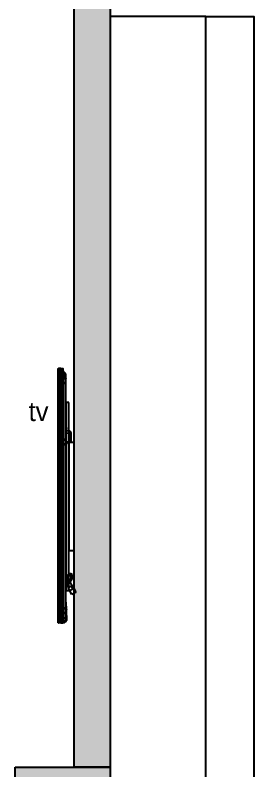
# Model space of a CAD drawing. Header units: inches. Extents: x 19839 to 37459, y -6108 to 838.
# Drawn here: x 35541.4 to 35641.1, y -3884 to -3568.3 of the extents above; entities that cross this region are included whole.
import ezdxf

# ---------------------------------------------------------------- set-up
doc = ezdxf.new("R2010")
doc.units = ezdxf.units.IN
doc.header["$MEASUREMENT"] = 0
for name, color, linetype in [('01_Existing Wall Hatch', 251, 'Continuous'), ('CONS-LINE-ATA', 167, 'Continuous'), ('ELE-7-FA-ATA', 237, 'Continuous'), ('FURNITURE-ATA', 34, 'Continuous'), ('GYPSUM-ATA', 11, 'Continuous'), ('TXT-ATA', 7, 'Continuous')]:
    doc.layers.add(name, color=color, linetype=linetype)
doc.styles.add('ATA', font='GOTHIC.TTF')

# ---------------------------------------------------------------- blocks, each defined once
blk = doc.blocks.new('47 TV')
at = {"layer": 'FURNITURE-ATA'}
for p, q in [((-0.4, 0.4), (-0.4, 1062.3)), ((-0.4, 1057.6), (18.6, 1057.6)), ((-0.3, 1062.5), (-0.2, 1062.6)), ((-0.3, 0.2), (-0.3, 1062.5)), ((-0.2, 1062.6), (-0.2, 0.1)), ((0, 1062.7), (0, 0)), ((9.6, 1062.7), (0, 1062.7)), ((0.1, 1062.8), (0.1, 1062.7)), ((10.1, 1062.8), (0.1, 1062.8)), ((0.8, 1062.8), (0.8, 1062.7)), ((9.3, 1062.8), (9.3, 1062.7)), ((9.6, 0), (9.6, 1062.7)), ((10.1, 1062.7), (9.6, 1062.7)), ((9.7, 0.1), (9.7, 1062.6)), ((9.9, 0.2), (9.9, 1062.5)), ((9.9, 1062.5), (10.3, 1062.5)), ((10.1, 1062.8), (10.1, 1062.7)), ((10.3, 1062.5), (10.3, 0.2)), ((10.5, 1062.6), (10.5, 0.1)), ((10.7, 1062.7), (10.7, 0)), ((10.7, 1062.7), (11, 1062.7)), ((11, 0), (11, 1062.7)), ((11.1, 0.1), (11.1, 1062.6)), ((11.3, 0.2), (11.3, 1062.5)), ((11.3, 1062.5), (11.7, 1062.5)), ((11.7, 1062.5), (11.7, 0.2)), ((11.9, 1062.6), (11.9, 0.1)), ((12.1, 1062.7), (12.1, 0)), ((12.1, 1062.7), (12.4, 1062.7)), ((12.4, 0), (12.4, 1062.7)), ((12.5, 0.1), (12.5, 1062.6)), ((12.7, 0.2), (12.7, 1062.5)), ((12.7, 1062.5), (13.1, 1062.5)), ((13.1, 1062.5), (13.1, 0.2)), ((13.3, 1062.6), (13.3, 0.1)), ((13.5, 1062.7), (13.5, 0)), ((13.5, 1062.7), (13.8, 1062.7)), ((13.8, 0), (13.8, 1062.7)), ((13.9, 0.1), (13.9, 1062.6)), ((14.1, 0.2), (14.1, 1062.5)), ((14.1, 1062.5), (14.5, 1062.5)), ((14.5, 1062.5), (14.5, 0.2)), ((14.7, 1062.6), (14.7, 0.1)), ((14.9, 1062.7), (14.9, 0)), ((14.9, 1062.7), (15.2, 1062.7)), ((15.2, 0), (15.2, 1062.7)), ((15.3, 0.1), (15.3, 1062.6)), ((15.5, 0.2), (15.5, 1062.5)), ((15.5, 1062.5), (15.9, 1062.5)), ((15.9, 1062.5), (15.9, 0.2)), ((16.1, 1062.6), (16.1, 0.1)), ((16.3, 1062.7), (16.3, 0)), ((16.3, 1062.7), (16.6, 1062.7)), ((16.6, 0), (16.6, 1062.7)), ((16.7, 0.1), (16.7, 1062.6)), ((16.9, 0.2), (16.9, 1062.5)), ((16.9, 1062.5), (17.3, 1062.5)), ((17.3, 1062.5), (17.3, 0.2)), ((17.5, 1062.6), (17.5, 0.1)), ((17.7, 1062.7), (17.7, 0)), ((17.7, 1062.7), (18.2, 1062.7)), ((18.2, 0), (18.2, 1062.7)), ((18.4, 0.1), (18.4, 1062.6)), ((18.5, 1062.5), (18.4, 1062.6)), ((18.5, 1062.5), (18.5, 0.2)), ((18.6, 1062.3), (18.6, 0.4)), ((18.7, 1049.2), (18.6, 1049.2)), ((19.7, 1050.9), (18.7, 1055.7)), ((18.7, 1050.7), (18.7, 1050.9)), ((18.7, 10), (18.7, 1049.2)), ((19.8, 1041.2), (18.7, 1049.2)), ((28.7, 1042.1), (22.2, 1047.6)), ((18.9, 1012.7), (19, 1013.6)), ((18.9, 1011.9), (18.9, 1012.7)), ((18.9, 1011.2), (18.9, 1011.9)), ((19, 1010.3), (18.9, 1011.2)), ((19, 1014.5), (19.1, 1015.4)), ((19, 1013.6), (19, 1014.5)), ((19, 1009.4), (19, 1010.3)), ((19.1, 1016.2), (19.2, 1016.9)), ((19.1, 1015.4), (19.1, 1016.2)), ((19.1, 1016.1), (19.1, 1007.8)), ((19.2, 1016.9), (19.3, 1017.6)), ((19.3, 1017.6), (19.4, 1018.2)), ((19.4, 1018.2), (19.5, 1018.7)), ((19.5, 1018.7), (19.6, 1019.1)), ((19.6, 1019.1), (19.7, 1019.4)), ((19.7, 1020.1), (19.7, 1038.1)), ((21, 1038.1), (19.7, 1038.1)), ((19.7, 1019.5), (19.8, 1019.6)), ((19.7, 1019.4), (19.7, 1019.5)), ((19.7, 1019.4), (19.7, 1019.4)), ((19.8, 1019.7), (19.9, 1019.8)), ((19.8, 1019.6), (19.8, 1019.7)), ((19.8, 1019.6), (19.8, 1019.6)), ((19.8, 1019.6), (19.8, 1019.6)), ((19.9, 1019.8), (20, 1019.8)), ((20, 1019.8), (20.1, 1019.9)), ((20.1, 1019.9), (20.1, 1019.9)), ((21, 1022.4), (21, 1038.1)), ((29.7, 1026.8), (21, 1038.1)), ((28.3, 1019.2), (28.3, 1004.7)), ((29.7, 1022.3), (29.7, 1026.8)), ((29.7, 1026.8), (30.8, 1026.8)), ((30.8, 11.3), (30.8, 1037.6)), ((19.1, 1008.5), (19, 1009.4)), ((19.1, 1007.7), (19.1, 1008.5)), ((19.2, 1007), (19.1, 1007.7)), ((19.3, 1006.3), (19.2, 1007)), ((19.4, 1005.7), (19.3, 1006.3)), ((19.5, 1005.2), (19.4, 1005.7)), ((19.6, 1004.8), (19.5, 1005.2)), ((19.7, 1004.5), (19.6, 1004.8)), ((19.7, 1004.4), (19.7, 1004.5)), ((19.7, 1004.5), (19.7, 1004.5)), ((19.8, 1004.3), (19.7, 1004.4)), ((19.7, 763.1), (19.7, 1003.8)), ((19.8, 1004.3), (19.8, 1004.3)), ((19.8, 1004.2), (19.8, 1004.3)), ((19.8, 1004.3), (19.8, 1004.3)), ((19.8, 1004.3), (19.8, 1004.3)), ((19.9, 1004.2), (19.8, 1004.2)), ((20, 1004.1), (19.9, 1004.2)), ((20.1, 1004), (20, 1004.1)), ((20.1, 1004), (20.1, 1004)), ((21, 765.4), (21, 1001.5)), ((29.7, 1001.6), (29.7, 765.3)), ((30.8, 891), (31.3, 891)), ((31.3, 891), (31.3, 816.6)), ((31.6, 816.6), (30.8, 816.6)), ((31.6, 808.6), (30.8, 808.6)), ((46.7, 801.2), (30.8, 802.1)), ((46.4, 791.2), (30.8, 792.1)), ((31.3, 808.6), (31.3, 802)), ((31.6, 808.6), (31.6, 816.6)), ((33, 814.4), (33, 814.4)), ((33, 812.9), (33.4, 812.9)), ((33.4, 812.2), (33, 812.2)), ((33, 810.7), (33, 810.7)), ((46.7, 801.2), (46.4, 791.2)), ((52.4, 791.2), (46.4, 791.2)), ((46.4, 753.2), (46.4, 791.2)), ((52.4, 795.2), (52.4, 754.2)), ((19, 757.5), (19.1, 758.4)), ((19.1, 759.2), (19.2, 759.9)), ((19.1, 758.4), (19.1, 759.2)), ((19.1, 759.1), (19.1, 750.8)), ((19.2, 759.9), (19.3, 760.6)), ((19.3, 760.6), (19.4, 761.2)), ((19.4, 761.2), (19.5, 761.7)), ((19.5, 761.7), (19.6, 762.1)), ((19.6, 762.1), (19.7, 762.4)), ((19.7, 762.5), (19.8, 762.6)), ((19.7, 762.4), (19.7, 762.5)), ((19.7, 762.4), (19.7, 762.4)), ((19.8, 762.6), (19.8, 762.7)), ((19.8, 762.7), (19.9, 762.7)), ((19.8, 762.6), (19.8, 762.6)), ((19.8, 762.6), (19.8, 762.6)), ((19.9, 762.7), (20, 762.8)), ((20, 762.8), (20.1, 762.9)), ((20.1, 762.9), (20.1, 762.9)), ((28.3, 762.2), (28.3, 747.7)), ((18.9, 755.7), (19, 756.6)), ((18.9, 754.9), (18.9, 755.7)), ((18.9, 754.2), (18.9, 754.9)), ((19, 753.3), (18.9, 754.2)), ((19, 756.6), (19, 757.5)), ((19, 752.4), (19, 753.3)), ((19.1, 751.5), (19, 752.4)), ((19.1, 750.7), (19.1, 751.5)), ((19.2, 750), (19.1, 750.7)), ((19.3, 749.3), (19.2, 750)), ((19.4, 748.7), (19.3, 749.3)), ((19.5, 748.2), (19.4, 748.7)), ((19.6, 747.8), (19.5, 748.2)), ((19.7, 747.5), (19.6, 747.8)), ((19.7, 747.4), (19.7, 747.5)), ((19.7, 747.5), (19.7, 747.5)), ((19.8, 747.3), (19.7, 747.4)), ((19.7, 58.9), (19.7, 746.8)), ((19.8, 747.3), (19.8, 747.3)), ((19.8, 747.2), (19.8, 747.3)), ((19.8, 747.3), (19.8, 747.3)), ((19.8, 747.3), (19.8, 747.3)), ((19.9, 747.2), (19.8, 747.2)), ((20, 747.1), (19.9, 747.2)), ((20.1, 747), (20, 747.1)), ((20.1, 747), (20.1, 747)), ((21, 61.2), (21, 744.5)), ((29.7, 744.6), (29.7, 61.1)), ((52.4, 754.2), (30.8, 754.2)), ((51.4, 753.2), (30.8, 753.2)), ((31.3, 753.2), (31.3, 238.2)), ((37.5, 753.2), (37.5, 750.5)), ((38, 751.5), (37.5, 751.5)), ((38, 750.5), (37.5, 750.5)), ((38, 753.2), (38, 750)), ((38, 751.9), (43.9, 751.9)), ((38, 750), (39.1, 748.5)), ((43.9, 749.9), (38.1, 749.9)), ((42.8, 748.5), (39.1, 748.5)), ((42.8, 748.5), (43.9, 750)), ((43.9, 750), (43.9, 753.2)), ((43.9, 751.5), (44.4, 751.5)), ((43.9, 750.5), (44.4, 750.5)), ((44.4, 750.5), (44.4, 753.2)), ((31.3, 238.2), (30.8, 238.2)), ((31, 235.8), (30.8, 235.8)), ((31, 205.8), (31, 235.8)), ((31.3, 221.7), (31.3, 218.2)), ((31, 205.8), (30.8, 205.8)), ((34.7, 192.9), (33.9, 189.3)), ((36, 196), (34.7, 192.9)), ((37.8, 198.7), (36, 196)), ((39.9, 200.9), (37.8, 198.7)), ((42.2, 202.5), (39.9, 200.9)), ((40.8, 188.2), (41.4, 191)), ((41.4, 191), (42.5, 193.2)), ((42.7, 202.7), (42.2, 202.5)), ((42.5, 193.2), (43.9, 195)), ((43.3, 203), (42.7, 202.7)), ((43.8, 203.2), (43.3, 203)), ((46, 204), (43.8, 203.2)), ((43.9, 195), (45.6, 196.4)), ((45.6, 196.4), (45.9, 196.5)), ((45.9, 196.5), (46.2, 196.7)), ((48.2, 204.5), (46, 204)), ((46.2, 196.7), (46.5, 196.8)), ((46.5, 196.8), (47.7, 197.3)), ((46.5, 196.8), (46.5, 196.8)), ((47.7, 197.3), (48.9, 197.5)), ((49.6, 204.6), (48.2, 204.5)), ((48.9, 197.5), (49.6, 197.6)), ((49.6, 204.6), (49.6, 204.6)), ((51.3, 204.4), (49.6, 204.6)), ((49.6, 197.6), (49.6, 197.6)), ((49.6, 197.6), (50.3, 197.5)), ((50.3, 197.5), (51, 197.3)), ((51, 197.3), (51.6, 196.8)), ((53.4, 203.9), (51.3, 204.4)), ((52.4, 189.5), (51.5, 187.3)), ((51.6, 196.8), (52.2, 196.2)), ((52.2, 196.2), (52.6, 195.4)), ((53.1, 191.7), (52.4, 189.5)), ((52.6, 195.4), (53, 194.3)), ((53, 194.3), (53.2, 193.2)), ((53.2, 192.1), (53.1, 191.7)), ((53.1, 191.7), (53.1, 191.7)), ((53.2, 193.2), (53.2, 193.2)), ((53.2, 193.2), (53.2, 192.6)), ((53.2, 192.6), (53.2, 192.1)), ((55.2, 202.9), (53.4, 203.9)), ((56.8, 201.6), (55.2, 202.9)), ((58.1, 199.9), (56.8, 201.6)), ((59.1, 198), (58.1, 199.9)), ((58.9, 186.8), (59.9, 189.9)), ((59.8, 195.9), (59.1, 198)), ((60.2, 193.8), (59.8, 195.9)), ((59.9, 189.9), (60.1, 191)), ((59.9, 189.9), (59.9, 189.9)), ((60.1, 191), (60.2, 192.3)), ((60.2, 193.8), (60.2, 193.8)), ((60.2, 192.3), (60.2, 193.8)), ((31, 180.8), (30.8, 180.8)), ((31, 159.2), (30.8, 159.2)), ((31, 159.2), (31, 180.8)), ((31.7, 167.8), (31, 167.5)), ((31, 160.2), (31.1, 160.3)), ((31.1, 160.3), (32.7, 160.7)), ((33.6, 168.6), (31.7, 167.8)), ((32.7, 160.7), (34.5, 161.4)), ((33.9, 189.3), (33.6, 185.2)), ((33.6, 185.2), (33.9, 180.7)), ((35.5, 169.5), (33.6, 168.6)), ((33.9, 180.7), (34.8, 175.8)), ((34.5, 161.4), (36.5, 162.2)), ((34.8, 175.8), (36.5, 170.8)), ((36.7, 170.2), (35.5, 169.5)), ((36, 161.2), (50.3, 168.5)), ((42.5, 148.7), (36, 161.2)), ((36.5, 170.8), (37.7, 168)), ((36.5, 162.2), (38.1, 163)), ((37.3, 165.4), (38.3, 162.3)), ((40.6, 185), (40.8, 188.2)), ((40.8, 181.5), (40.6, 185)), ((41.6, 177.7), (40.8, 181.5)), ((42.9, 173.4), (41.6, 177.7)), ((42.7, 175.1), (42.5, 174.9)), ((44.6, 177), (42.7, 175.1)), ((44, 171), (42.9, 173.4)), ((46.3, 179), (44.6, 177)), ((46.1, 170), (48, 167.4)), ((47.9, 181), (46.3, 179)), ((46.6, 169.2), (48, 170.5)), ((49.3, 183.1), (47.9, 181)), ((48, 170.5), (50.3, 173)), ((50.5, 185.2), (49.3, 183.1)), ((50.3, 173), (52.4, 175.4)), ((57.5, 154.5), (50.3, 168.5)), ((51.5, 187.3), (50.5, 185.2)), ((52.4, 175.4), (54.3, 178)), ((54.3, 178), (56, 180.7)), ((56, 180.7), (57.6, 183.6)), ((57.6, 183.6), (58.9, 186.8)), ((31, 145.8), (30.8, 145.8)), ((31, 108.1), (31, 145.8)), ((40.4, 147.6), (54.3, 154.8)), ((55.4, 118.3), (40.4, 147.6)), ((46.9, 134.9), (60.9, 142.1)), ((60.3, 154.2), (54.3, 154.8)), ((60.9, 142.1), (54.3, 154.8)), ((57.1, 154.5), (57.4, 154.6)), ((72.3, 130.7), (60.3, 154.2)), ((60.9, 142.1), (66.8, 141.5)), ((72.3, 130.7), (69.4, 125.5)), ((31, 108.1), (30.8, 108.1)), ((69.4, 125.5), (55.4, 118.3)), ((30.9, 86.8), (30.8, 86.8)), ((30.9, 86.8), (30.9, 84.6)), ((31, 84.3), (31, 82.4)), ((31, 82.4), (31.5, 57.1)), ((31.2, 86.5), (31.2, 83.9)), ((31.3, 83.4), (32.2, 56.8)), ((18.9, 51.5), (19, 52.4)), ((18.9, 50.7), (18.9, 51.5)), ((18.9, 50), (18.9, 50.7)), ((19, 49.1), (18.9, 50)), ((19, 53.3), (19.1, 54.2)), ((19, 52.4), (19, 53.3)), ((19, 48.2), (19, 49.1)), ((19.1, 47.3), (19, 48.2)), ((19.1, 55), (19.2, 55.7)), ((19.1, 54.2), (19.1, 55)), ((19.1, 54.9), (19.1, 46.6)), ((19.1, 46.5), (19.1, 47.3)), ((19.2, 45.8), (19.1, 46.5)), ((19.2, 55.7), (19.3, 56.4)), ((19.3, 45.1), (19.2, 45.8)), ((19.3, 56.4), (19.4, 57)), ((19.4, 44.5), (19.3, 45.1)), ((19.4, 57), (19.5, 57.5)), ((19.5, 44), (19.4, 44.5)), ((19.5, 57.5), (19.6, 57.9)), ((19.6, 43.6), (19.5, 44)), ((19.6, 57.9), (19.7, 58.2)), ((19.7, 43.3), (19.6, 43.6)), ((19.7, 58.3), (19.8, 58.4)), ((19.7, 58.2), (19.7, 58.3)), ((19.7, 58.2), (19.7, 58.2)), ((19.7, 43.2), (19.7, 43.3)), ((19.7, 43.3), (19.7, 43.3)), ((19.8, 43.1), (19.7, 43.2)), ((19.7, 16.6), (19.7, 42.6)), ((19.8, 58.4), (19.8, 58.5)), ((19.8, 58.5), (19.9, 58.5)), ((19.8, 58.4), (19.8, 58.4)), ((19.8, 58.4), (19.8, 58.4)), ((19.8, 43.1), (19.8, 43.1)), ((19.8, 43), (19.8, 43.1)), ((19.8, 43.1), (19.8, 43.1)), ((19.8, 43.1), (19.8, 43.1)), ((19.9, 43), (19.8, 43)), ((19.9, 58.5), (20, 58.6)), ((20, 42.9), (19.9, 43)), ((20, 58.6), (20.1, 58.7)), ((20.1, 42.8), (20, 42.9)), ((20.1, 58.7), (20.1, 58.7)), ((20.1, 42.8), (20.1, 42.8)), ((21, 16.6), (21, 40.3)), ((28.3, 58), (28.3, 43.5)), ((32.6, 56.6), (31.4, 57.1)), ((31.4, 57.1), (31.4, 53)), ((32.6, 53.5), (31.4, 53)), ((31.5, 57.1), (31.5, 57)), ((31.6, 53), (32, 26.8)), ((32.2, 59.6), (32.1, 59.6)), ((32.3, 59.5), (32.2, 59.6)), ((32.4, 59.4), (32.3, 59.5)), ((32.3, 53.4), (33.9, 9.8)), ((32.4, 59.3), (32.4, 59.4)), ((32.5, 59.1), (32.4, 59.3)), ((32.4, 52.2), (32.5, 52.5)), ((32.4, 52.2), (32.5, 52.5)), ((32.4, 52.2), (32.5, 52.5)), ((32.4, 52.2), (32.5, 52.5)), ((32.4, 52.2), (32.4, 52.2)), ((32.4, 52.2), (32.4, 52.2)), ((32.4, 52.2), (32.4, 52.2)), ((32.4, 52.2), (32.4, 52.2)), ((32.5, 59), (32.5, 59.1)), ((32.6, 58.9), (32.5, 59)), ((32.5, 52.5), (32.6, 52.7)), ((32.5, 52.5), (32.6, 52.7)), ((32.6, 58.8), (32.6, 58.9)), ((32.6, 58.7), (32.6, 58.8)), ((32.6, 58.6), (32.6, 58.7)), ((32.6, 56.6), (32.6, 53.5)), ((32.6, 52.8), (32.6, 52.9)), ((32.6, 52.7), (32.6, 52.9)), ((32.6, 52.7), (32.6, 52.8)), ((33.1, 56.9), (33.1, 56.9)), ((33.1, 56.9), (33.1, 56.7)), ((33.1, 56.9), (33.1, 56.8)), ((33.3, 55.7), (33.3, 54.4)), ((-0.4, 5.1), (18.6, 5.1)), ((-0.3, 0.2), (-0.2, 0.1)), ((9.6, 0), (0, 0)), ((9.9, 0.2), (10.3, 0.2)), ((10.7, 0), (11, 0)), ((11.3, 0.2), (11.7, 0.2)), ((12.1, 0), (12.4, 0)), ((12.7, 0.2), (13.1, 0.2)), ((13.5, 0), (13.8, 0)), ((14.1, 0.2), (14.5, 0.2)), ((14.9, 0), (15.2, 0)), ((15.5, 0.2), (15.9, 0.2)), ((16.3, 0), (16.6, 0)), ((16.9, 0.2), (17.3, 0.2)), ((17.7, 0), (18.2, 0)), ((18.5, 0.2), (18.4, 0.1)), ((18.7, 10), (18.6, 10)), ((18.6, 5.1), (18.6, 5)), ((18.6, 1.2), (24.3, 1.3)), ((18.6, 0.4), (18.6, 0.2)), ((24.3, 0.3), (18.6, 0.2)), ((19.8, 14.6), (18.7, 10)), ((18.7, 1.7), (19.8, 5.1)), ((19, 4.1), (19.1, 4.2)), ((21, 16.6), (19.7, 16.6)), ((29.7, 23.2), (21, 16.6)), ((28.6, 8.4), (22.1, 6.4)), ((24.3, 7.1), (24.3, 1.3)), ((25.3, 1.3), (24.3, 1.3)), ((25.3, 7.4), (25.3, 1.3)), ((28.7, 7), (25.4, 6.4)), ((25.8, 5.3), (30.2, 5.7)), ((28.9, 8.5), (28.9, 8.5)), ((28.9, 8.5), (28.9, 8.5)), ((30.8, 12.9), (32.3, 12.9)), ((30.8, 11.3), (32.3, 11.3)), ((32.6, 26.6), (31.4, 27.1)), ((31.4, 27.1), (31.4, 23)), ((32.6, 23.5), (31.4, 23)), ((32.1, 23.3), (32.3, 12.9)), ((32.3, 12.9), (32.4, 9.7)), ((32.3, 12.9), (32.3, 11.3)), ((32.6, 26.6), (32.6, 23.5)), ((33.3, 25.7), (33.3, 24.4))]:
    blk.add_line(p, q, dxfattribs=at)
for centre, radius, start, end in [((-0.1, 1062.3), 0.3, 135, 180), ((0, 1062.4), 0.3, 90, 135), ((9.6, 1062.5), 0.2, 30, 90), ((9.9, 1062.7), 0.2, 210, 270), ((10.3, 1062.7), 0.2, 270, 330), ((10.7, 1062.5), 0.2, 90, 150), ((11, 1062.5), 0.2, 30, 90), ((11.3, 1062.7), 0.2, 210, 270), ((11.7, 1062.7), 0.2, 270, 330), ((12.1, 1062.5), 0.2, 90, 150), ((12.4, 1062.5), 0.2, 30, 90), ((12.7, 1062.7), 0.2, 210, 270), ((13.1, 1062.7), 0.2, 270, 330), ((13.5, 1062.5), 0.2, 90, 150), ((13.8, 1062.5), 0.2, 30, 90), ((14.1, 1062.7), 0.2, 210, 270), ((14.5, 1062.7), 0.2, 270, 330), ((14.9, 1062.5), 0.2, 90, 150), ((15.2, 1062.5), 0.2, 30, 90), ((15.5, 1062.7), 0.2, 210, 270), ((15.9, 1062.7), 0.2, 270, 330), ((16.3, 1062.5), 0.2, 90, 150), ((16.6, 1062.5), 0.2, 30, 90), ((16.9, 1062.7), 0.2, 210, 270), ((17.3, 1062.7), 0.2, 270, 330), ((17.7, 1062.5), 0.2, 90, 150), ((18.2, 1062.4), 0.3, 45.0007, 90), ((18.3, 1062.3), 0.3, 0.001, 45.0008), ((24.6, 1057), 6, 181.4477, 192.0948), ((24.4, 1056.8), 5.81, 180.0103, 189.833), ((89.1, 1052.2), 70.4, 181.184, 182.4206), ((27.3, 1053.7), 8, 192.0948, 229.9321), ((24.9, 1037.6), 5.9, 0, 49.9321), ((18.4, 1020.9), 1.89, 319.0407, 329.3381), ((18.4, 1020.9), 1.88, 329.3571, 330.8818), ((18.4, 1003), 1.91, 30.572, 41.3864), ((18.4, 1003), 1.9, 30.1898, 30.5511), ((30.1, 812.7), 3.38, 26.8985, 30.1602), ((29.8, 812.5), 3.2, 353.7307, 6.2693), ((30.1, 812.4), 3.38, 329.8399, 333.1014), ((30.1, 812.7), 3.44, 25.902, 26.905), ((30.1, 812.4), 3.44, 333.095, 334.0979), ((29.9, 812.6), 3.61, 19.0957, 20.4561), ((29.9, 812.6), 3.58, 20.4566, 21.4338), ((29.9, 812.6), 3.64, 18.2269, 19.0963), ((29.8, 812.6), 3.68, 16.2291, 16.9615), ((29.8, 812.6), 3.66, 16.961, 18.2264), ((29.8, 812.5), 3.68, 343.0384, 343.7709), ((29.8, 812.5), 3.66, 341.7736, 343.039), ((29.9, 812.5), 3.64, 340.9037, 341.7731), ((29.9, 812.5), 3.61, 339.5439, 340.9043), ((29.8, 812.6), 3.7, 14.9778, 16.2286), ((29.8, 812.6), 3.74, 12.8196, 14.4359), ((29.8, 812.6), 3.72, 14.4368, 14.9784), ((29.8, 812.5), 3.74, 345.5641, 347.1804), ((29.8, 812.5), 3.72, 345.0216, 345.5632), ((29.8, 812.5), 3.7, 343.7714, 345.0222), ((46.4, 795.2), 6, 0, 87), ((18.4, 763.9), 1.89, 319.0274, 329.3386), ((18.4, 763.9), 1.88, 329.3575, 330.9018), ((18.4, 746), 1.91, 30.572, 41.3864), ((18.4, 746), 1.9, 30.1898, 30.5511), ((51.4, 754.2), 1, 270, 0), ((30.8, 221.7), 0.5, 0, 66.3784), ((30.3, 218.2), 1, 314.6408, 0), ((49.9, 191.8), 12.8, 113.2681, 119.5948), ((44.9, 200.7), 2.81, 90.0052, 113.0454), ((58.1, 190.4), 1.88, 341.1055, 344.8426), ((32.8, 85.2), 2, 179.9999, 209.1648), ((30.9, 86.5), 0.3, 0, 90), ((29.3, 83.3), 2, 2, 29.1649), ((18.4, 59.7), 1.89, 319.0275, 329.3386), ((18.4, 41.8), 1.91, 30.5724, 41.3763), ((18.4, 59.7), 1.88, 329.3575, 330.902), ((18.4, 41.8), 1.9, 30.1955, 30.5514), ((31.8, 58), 1, 180, 250), ((31.8, 52.1), 1, 110, 180), ((32.3, 55.7), 1, 0, 70), ((32.3, 54.4), 1, 290, 0), ((29, 54.8), 4.06, 334.8328, 338.9301), ((29.2, 54.6), 3.74, 333.3409, 334.7999), ((29.3, 54.6), 3.63, 333.119, 333.3353), ((28.7, 54.9), 4.37, 338.8998, 340.5654), ((28.7, 54.9), 4.36, 338.8989, 340.4632), ((28.7, 54.9), 4.36, 338.8988, 340.4427), ((28.4, 55), 4.64, 340.5714, 342.8495), ((28.4, 55), 4.63, 340.4698, 342.7102), ((28.4, 55), 4.62, 340.4494, 342.6823), ((-0.1, 0.4), 0.3, 180, 225), ((0, 0.3), 0.3, 225, 270), ((9.6, 0.2), 0.2, 270, 330), ((9.9, 0), 0.2, 90, 150), ((10.3, 0), 0.2, 30, 90), ((10.7, 0.2), 0.2, 210, 270), ((11, 0.2), 0.2, 270, 330), ((11.3, 0), 0.2, 90, 150), ((11.7, 0), 0.2, 30, 90), ((12.1, 0.2), 0.2, 210, 270), ((12.4, 0.2), 0.2, 270, 330), ((12.7, 0), 0.2, 90, 150), ((13.1, 0), 0.2, 30, 90), ((13.5, 0.2), 0.2, 210, 270), ((13.8, 0.2), 0.2, 270, 330), ((14.1, 0), 0.2, 90, 150), ((14.5, 0), 0.2, 30, 90), ((14.9, 0.2), 0.2, 210, 270), ((15.2, 0.2), 0.2, 270, 330), ((15.5, 0), 0.2, 90, 150), ((15.9, 0), 0.2, 30, 90), ((16.3, 0.2), 0.2, 210, 270), ((16.6, 0.2), 0.2, 270, 330), ((16.9, 0), 0.2, 90, 150), ((17.3, 0), 0.2, 30, 90), ((17.7, 0.2), 0.2, 210, 270), ((18.2, 0.3), 0.3, 270, 315.0007), ((18.3, 0.4), 0.3, 314.9993, 359.999), ((18.1, 1.8), 0.498, 349.2018, 350.6696), ((18.2, 1.8), 0.5, 316.2491, 341.5651), ((-264.4, 12), 283.1, 359.3833, 359.6057), ((9.3, 3.9), 9.61, 346.9447, 3.0186), ((10.4, 4.1), 8.65, 343.9792, 0.1736), ((23.2, 2.6), 4, 106.7651, 161.5651), ((10.9, 6.9), 9.05, 341.5833, 352.6903), ((24.3, 1.3), 1, 270.9999, 0), ((32, 7.7), 6.85, 189.4103, 191.171), ((26, 1.3), 5.07, 97.6492, 98.1633), ((25.9, 2.1), 4.3, 98.1687, 98.6701), ((26, 3), 2.3, 95, 107.7694), ((27.9, 10.3), 2.05, 286.7534, 288.7692), ((27.8, 11.3), 3, 286.7674, 291.3435), ((27.8, 11.3), 3.02, 292.8677, 311.1494), ((27.8, 11.3), 3, 291.3431, 292.808), ((30.8, -44.7), 67.9, 90.4799, 90.9854), ((27.8, 11.3), 3, 313.6073, 0), ((27.8, 11.3), 3, 311.209, 313.6066), ((29.9, 9.7), 4, 275, 2), ((28.9, 11.1), 3.89, 295.6743, 298.3079), ((27.3, 11.3), 5, 313.6073, 359.9999), ((30.4, 9.7), 2, 279.666, 1.9999), ((31.8, 28), 1, 180, 250), ((31.8, 22.1), 1, 110, 180), ((28.1, 125.5), 115.9, 272.0889, 272.5718), ((32.3, 25.7), 1, 0, 70), ((32.3, 24.4), 1, 290, 0)]:
    blk.add_arc(centre, radius, start, end, dxfattribs=at)
for major_axis, start_param, end_param in [((0, 3.27), -0.969763, -0.295177), ((0, -3.27), 6.578362, 7.252949)]:
    blk.add_ellipse((30.8, 812.5), major_axis=major_axis, ratio=0.840596, start_param=start_param, end_param=end_param, dxfattribs=at)
for points, knots in [([(18.7, 1050.9), (18.6, 1051.5), (18.6, 1052.4), (18.6, 1053.6), (18.6, 1054.3), (18.6, 1054.9), (18.6, 1055.3), (18.6, 1055.6), (18.6, 1055.8), (18.7, 1055.8), (18.7, 1055.8)], [0, 0, 0, 0, 0.376391, 0.544811, 0.692925, 0.815913, 0.910057, 0.971897, 0.990151, 1, 1, 1, 1]), ([(18.7, 1050.7), (18.6, 1050.7), (18.6, 1050.8), (18.6, 1050.8), (18.6, 1050.9)], [0, 0, 0, 0, 0.286925, 1, 1, 1, 1]), ([(18.7, 1055.8), (18.7, 1055.8), (18.7, 1055.9), (18.7, 1055.8), (18.7, 1055.8), (18.7, 1055.8), (18.7, 1055.7)], [0, 0, 0, 0, 0.087016, 0.180221, 0.363357, 1, 1, 1, 1]), ([(19.8, 1041.2), (19.8, 1042.3), (19.9, 1043.9), (19.9, 1046), (19.9, 1047.3), (19.9, 1048.5), (19.8, 1049.5), (19.8, 1050.3), (19.8, 1050.7), (19.7, 1050.9)], [0, 0, 0, 0, 0.342152, 0.49675, 0.636888, 0.760135, 0.864303, 0.946637, 1, 1, 1, 1]), ([(21.2, 1048), (20.8, 1048.4), (20.2, 1049.3), (19.9, 1050.4), (19.7, 1050.9)], [0, 0, 0, 0, 0.502305, 1, 1, 1, 1]), ([(20.8, 1040.4), (20.8, 1041.3), (20.8, 1043), (20.8, 1045.2), (20.9, 1046.9), (21, 1047.7), (21.2, 1048)], [0, 0, 0, 0, 0.361269, 0.667421, 0.883358, 1, 1, 1, 1]), ([(21.2, 1048), (21.2, 1048), (21.2, 1048.1), (21.3, 1048.1), (21.4, 1048.1), (21.6, 1048), (21.9, 1047.8), (22.1, 1047.7), (22.2, 1047.6)], [0, 0, 0, 0, 0.08939, 0.167843, 0.258719, 0.370222, 0.653021, 1, 1, 1, 1]), ([(29.7, 1026.8), (29.8, 1027.6), (29.9, 1029.3), (30, 1031.7), (30, 1034), (30, 1036.1), (30, 1037.9), (29.9, 1039.3), (29.7, 1040.3), (29.5, 1040.9), (29.2, 1041.6), (28.9, 1041.9), (28.7, 1042.1)], [0, 0, 0, 0, 0.1628, 0.31941, 0.466217, 0.600066, 0.71821, 0.819175, 0.863663, 0.905141, 0.946752, 1, 1, 1, 1]), ([(18.9, 1011.9), (18.9, 1013.3), (19, 1015.8), (19.3, 1018.2), (19.5, 1019.3)], [0, 0, 0, 0, 0.541878, 1, 1, 1, 1]), ([(19.6, 1004.5), (19.3, 1005.6), (19, 1008.1), (18.9, 1010.6), (18.9, 1011.9)], [0, 0, 0, 0, 0.457785, 1, 1, 1, 1]), ([(19.5, 1019.3), (19.6, 1019.4), (19.6, 1019.6), (19.7, 1019.9), (19.7, 1020.1)], [0, 0, 0, 0, 0.261779, 1, 1, 1, 1]), ([(19.7, 1038.1), (19.7, 1038.4), (19.7, 1039.4), (19.8, 1040.4), (19.8, 1041.2)], [0, 0, 0, 0, 0.25328, 1, 1, 1, 1]), ([(19.7, 1020.1), (19.8, 1020.2), (19.9, 1020.6), (20, 1021.1), (20.2, 1021.4)], [0, 0, 0, 0, 0.259863, 1, 1, 1, 1]), ([(20.8, 1040.4), (20.6, 1040.5), (20.2, 1040.7), (19.9, 1041), (19.8, 1041.2)], [0, 0, 0, 0, 0.563445, 1, 1, 1, 1]), ([(20.2, 1021.4), (20.3, 1021.1), (20.3, 1020.6), (20.1, 1020.2), (20, 1020)], [0, 0, 0, 0, 0.509379, 1, 1, 1, 1]), ([(21, 1022.4), (21.2, 1021.9), (21.1, 1021.1), (20.7, 1020.3), (20.3, 1020), (20.1, 1019.9)], [0, 0, 0, 0, 0.520809, 0.762947, 1, 1, 1, 1]), ([(20.1, 1019.9), (20.8, 1020.3), (22, 1020.8), (24.1, 1021), (26.2, 1020.6), (27.5, 1020), (28.1, 1019.6)], [0, 0, 0, 0, 0.251446, 0.493003, 0.740356, 1, 1, 1, 1]), ([(20.2, 1021.4), (20.3, 1021.5), (20.5, 1021.8), (20.8, 1022.1), (21, 1022.4)], [0, 0, 0, 0, 0.243338, 1, 1, 1, 1]), ([(21, 1038.1), (21, 1038.3), (20.9, 1039), (20.8, 1039.8), (20.8, 1040.4)], [0, 0, 0, 0, 0.247863, 1, 1, 1, 1]), ([(21, 1022.4), (21.7, 1022.8), (23.1, 1023.6), (25.4, 1024), (27.7, 1023.5), (29, 1022.7), (29.7, 1022.3)], [0, 0, 0, 0, 0.257974, 0.498618, 0.739906, 1, 1, 1, 1]), ([(29.7, 1022.3), (29.6, 1022), (29.3, 1021), (28.7, 1020.2), (28.1, 1019.6)], [0, 0, 0, 0, 0.244658, 1, 1, 1, 1]), ([(28.1, 1019.6), (28.2, 1019.6), (28.3, 1019.5), (28.3, 1019.3), (28.3, 1019.2)], [0, 0, 0, 0, 0.471847, 1, 1, 1, 1]), ([(30.8, 1021.7), (30.8, 1021.5), (30.6, 1020.9), (30.1, 1020.2), (29.3, 1019.6), (28.6, 1019.3), (28.3, 1019.2)], [0, 0, 0, 0, 0.203995, 0.432341, 0.697626, 1, 1, 1, 1]), ([(29.7, 1022.3), (29.8, 1022.2), (30.1, 1022.2), (30.5, 1022.1), (30.7, 1021.9), (30.8, 1021.8), (30.8, 1021.7)], [0, 0, 0, 0, 0.37027, 0.650846, 0.849785, 1, 1, 1, 1]), ([(19.7, 1003.8), (19.7, 1003.9), (19.6, 1004.1), (19.6, 1004.3), (19.6, 1004.5)], [0, 0, 0, 0, 0.23838, 1, 1, 1, 1]), ([(20.2, 1002.5), (20.2, 1002.6), (19.9, 1003), (19.8, 1003.5), (19.7, 1003.8)], [0, 0, 0, 0, 0.242056, 1, 1, 1, 1]), ([(20.2, 1002.5), (20.3, 1002.8), (20.3, 1003.3), (20.1, 1003.7), (20, 1004)], [0, 0, 0, 0, 0.509539, 1, 1, 1, 1]), ([(28.1, 1004.3), (27.5, 1003.9), (26.2, 1003.3), (24.1, 1002.9), (22, 1003.1), (20.7, 1003.7), (20.1, 1004)], [0, 0, 0, 0, 0.259996, 0.507032, 0.748632, 1, 1, 1, 1]), ([(21, 1001.5), (21.2, 1002), (21.1, 1002.8), (20.7, 1003.6), (20.3, 1003.9), (20.1, 1004)], [0, 0, 0, 0, 0.520434, 0.762669, 1, 1, 1, 1]), ([(21, 1001.5), (21, 1001.6), (20.7, 1001.9), (20.4, 1002.2), (20.2, 1002.5)], [0, 0, 0, 0, 0.259535, 1, 1, 1, 1]), ([(29.7, 1001.6), (29, 1001.1), (27.7, 1000.3), (25.4, 999.9), (23.1, 1000.3), (21.7, 1001), (21, 1001.5)], [0, 0, 0, 0, 0.26054, 0.501677, 0.742208, 1, 1, 1, 1]), ([(28.3, 1004.7), (28.3, 1004.6), (28.3, 1004.4), (28.2, 1004.3), (28.1, 1004.3)], [0, 0, 0, 0, 0.528317, 1, 1, 1, 1]), ([(29.7, 1001.6), (29.6, 1001.9), (29.3, 1002.9), (28.7, 1003.7), (28.1, 1004.3)], [0, 0, 0, 0, 0.244273, 1, 1, 1, 1]), ([(30.8, 1002.2), (30.8, 1002.4), (30.6, 1003), (30.1, 1003.7), (29.3, 1004.3), (28.6, 1004.6), (28.3, 1004.7)], [0, 0, 0, 0, 0.203995, 0.432341, 0.697626, 1, 1, 1, 1]), ([(30.8, 1002.2), (30.8, 1002.1), (30.7, 1002), (30.5, 1001.8), (30.1, 1001.7), (29.8, 1001.7), (29.7, 1001.6)], [0, 0, 0, 0, 0.150119, 0.349107, 0.629835, 1, 1, 1, 1]), ([(33.4, 812.9), (33.4, 812.9), (33.5, 813), (33.5, 813.1), (33.4, 813.3), (33.4, 813.4)], [0, 0, 0, 0, 0.098643, 0.310622, 1, 1, 1, 1]), ([(33.4, 811.7), (33.4, 811.8), (33.5, 812), (33.5, 812.1), (33.4, 812.2), (33.4, 812.2)], [0, 0, 0, 0, 0.689702, 0.901454, 1, 1, 1, 1]), ([(18.9, 754.9), (18.9, 756.3), (19, 758.8), (19.3, 761.2), (19.5, 762.3)], [0, 0, 0, 0, 0.541878, 1, 1, 1, 1]), ([(19.5, 762.3), (19.6, 762.4), (19.6, 762.6), (19.7, 762.9), (19.7, 763.1)], [0, 0, 0, 0, 0.261779, 1, 1, 1, 1]), ([(19.7, 763.1), (19.8, 763.2), (19.9, 763.6), (20, 764.1), (20.2, 764.4)], [0, 0, 0, 0, 0.259887, 1, 1, 1, 1]), ([(20.2, 764.4), (20.3, 764.1), (20.3, 763.6), (20.1, 763.2), (20, 763)], [0, 0, 0, 0, 0.509407, 1, 1, 1, 1]), ([(21, 765.4), (21.2, 764.9), (21.1, 764.1), (20.7, 763.3), (20.3, 763), (20.1, 762.9)], [0, 0, 0, 0, 0.52056, 0.762745, 1, 1, 1, 1]), ([(20.1, 762.9), (20.8, 763.3), (22, 763.8), (24.1, 764), (26.2, 763.6), (27.5, 763), (28.1, 762.6)], [0, 0, 0, 0, 0.251392, 0.493026, 0.740252, 1, 1, 1, 1]), ([(20.2, 764.4), (20.3, 764.5), (20.5, 764.8), (20.8, 765.1), (21, 765.4)], [0, 0, 0, 0, 0.243193, 1, 1, 1, 1]), ([(21, 765.4), (21.7, 765.8), (23.1, 766.6), (25.4, 767), (27.7, 766.5), (29, 765.7), (29.7, 765.3)], [0, 0, 0, 0, 0.257978, 0.498601, 0.739838, 1, 1, 1, 1]), ([(29.7, 765.3), (29.6, 765), (29.3, 764), (28.7, 763.2), (28.1, 762.6)], [0, 0, 0, 0, 0.24457, 1, 1, 1, 1]), ([(28.1, 762.6), (28.2, 762.6), (28.3, 762.5), (28.3, 762.3), (28.3, 762.2)], [0, 0, 0, 0, 0.471784, 1, 1, 1, 1]), ([(30.8, 764.7), (30.8, 764.5), (30.6, 763.9), (30.1, 763.2), (29.3, 762.6), (28.6, 762.3), (28.3, 762.2)], [0, 0, 0, 0, 0.203995, 0.432341, 0.697626, 1, 1, 1, 1]), ([(29.7, 765.3), (29.8, 765.2), (30.1, 765.2), (30.5, 765.1), (30.7, 764.9), (30.8, 764.8), (30.8, 764.7)], [0, 0, 0, 0, 0.37031, 0.650885, 0.849777, 1, 1, 1, 1]), ([(19.6, 747.5), (19.3, 748.6), (19, 751.1), (18.9, 753.6), (18.9, 754.9)], [0, 0, 0, 0, 0.457785, 1, 1, 1, 1]), ([(19.7, 746.8), (19.7, 746.9), (19.6, 747.1), (19.6, 747.3), (19.6, 747.5)], [0, 0, 0, 0, 0.23838, 1, 1, 1, 1]), ([(20.2, 745.5), (20.2, 745.6), (19.9, 746), (19.8, 746.5), (19.7, 746.8)], [0, 0, 0, 0, 0.242056, 1, 1, 1, 1]), ([(20.2, 745.5), (20.3, 745.8), (20.3, 746.3), (20.1, 746.7), (20, 747)], [0, 0, 0, 0, 0.509539, 1, 1, 1, 1]), ([(28.1, 747.3), (27.5, 746.9), (26.2, 746.3), (24.1, 745.9), (22, 746.1), (20.7, 746.7), (20.1, 747)], [0, 0, 0, 0, 0.259996, 0.507032, 0.748632, 1, 1, 1, 1]), ([(21, 744.5), (21.2, 745), (21.1, 745.8), (20.7, 746.6), (20.3, 746.9), (20.1, 747)], [0, 0, 0, 0, 0.520434, 0.762669, 1, 1, 1, 1]), ([(21, 744.5), (21, 744.6), (20.7, 744.9), (20.4, 745.2), (20.2, 745.5)], [0, 0, 0, 0, 0.259535, 1, 1, 1, 1]), ([(29.7, 744.6), (29, 744.1), (27.7, 743.3), (25.4, 742.9), (23.1, 743.3), (21.7, 744), (21, 744.5)], [0, 0, 0, 0, 0.26054, 0.501677, 0.742208, 1, 1, 1, 1]), ([(28.3, 747.7), (28.3, 747.6), (28.3, 747.4), (28.2, 747.3), (28.1, 747.3)], [0, 0, 0, 0, 0.528317, 1, 1, 1, 1]), ([(29.7, 744.6), (29.6, 744.9), (29.3, 745.9), (28.7, 746.7), (28.1, 747.3)], [0, 0, 0, 0, 0.244273, 1, 1, 1, 1]), ([(30.8, 745.2), (30.8, 745.4), (30.6, 746), (30.1, 746.7), (29.3, 747.3), (28.6, 747.6), (28.3, 747.7)], [0, 0, 0, 0, 0.203995, 0.432341, 0.697626, 1, 1, 1, 1]), ([(30.8, 745.2), (30.8, 745.1), (30.7, 745), (30.5, 744.8), (30.1, 744.7), (29.8, 744.7), (29.7, 744.6)], [0, 0, 0, 0, 0.150119, 0.349107, 0.629835, 1, 1, 1, 1]), ([(42.4, 171), (41.4, 172.7), (39.8, 176.1), (38, 181.3), (37.1, 186.2), (36.9, 190.7), (37.5, 194.7), (38.9, 198.2), (40.9, 201), (42.7, 202.3), (43.6, 202.8)], [0, 0, 0, 0, 0.168412, 0.324125, 0.465591, 0.593512, 0.708462, 0.812209, 0.908243, 1, 1, 1, 1]), ([(42.2, 202.5), (42.5, 202.7), (43, 202.8), (43.5, 202.8), (43.6, 202.8)], [0, 0, 0, 0, 0.746199, 1, 1, 1, 1]), ([(43.6, 202.8), (44.3, 202.8), (45.3, 202.5), (46.2, 201.6), (47, 200.5), (47.3, 199.1), (46.9, 197.8), (46.6, 197.2), (46.4, 197)], [0, 0, 0, 0, 0.243911, 0.372732, 0.503283, 0.75788, 0.880859, 1, 1, 1, 1]), ([(44.9, 203.5), (45.3, 203.7), (46.8, 204.2), (48.4, 204.6), (49.6, 204.6)], [0, 0, 0, 0, 0.28501, 1, 1, 1, 1]), ([(44.9, 203.5), (45.2, 203.5), (46, 203.3), (47, 202.7), (47.8, 201.8), (48.3, 200.7), (48.4, 199.5), (48.1, 198.3), (47.5, 197.4), (46.8, 197), (46.5, 196.8)], [0, 0, 0, 0, 0.1207, 0.246264, 0.376126, 0.507424, 0.63715, 0.762495, 0.882986, 1, 1, 1, 1]), ([(49.6, 197.6), (50.1, 197.6), (51, 197.5), (52.3, 197), (53.4, 196.4), (54.6, 195.2), (55.8, 193.3), (56.3, 191.6), (56.5, 190.7)], [0, 0, 0, 0, 0.136675, 0.26032, 0.378457, 0.496463, 0.742992, 1, 1, 1, 1]), ([(57, 188.2), (56.5, 188.2), (55.4, 188.4), (54, 189.2), (53.2, 190.2), (53, 191.1), (53.1, 191.5), (53.1, 191.7)], [0, 0, 0, 0, 0.27763, 0.547383, 0.787216, 0.895961, 1, 1, 1, 1]), ([(56.5, 190.7), (56.1, 190.7), (55.3, 190.8), (54.2, 191.3), (53.5, 192.1), (53.2, 192.8), (53.2, 193.2)], [0, 0, 0, 0, 0.277972, 0.538849, 0.77765, 1, 1, 1, 1]), ([(60.2, 193.8), (60.2, 193.4), (60, 192.6), (59.2, 191.5), (58, 190.9), (57, 190.7), (56.5, 190.7)], [0, 0, 0, 0, 0.219339, 0.458887, 0.722657, 1, 1, 1, 1]), ([(56.5, 190.7), (56.6, 190.5), (56.8, 189.7), (56.9, 188.8), (57, 188.2)], [0, 0, 0, 0, 0.256372, 1, 1, 1, 1]), ([(59.9, 189.8), (59.8, 189.6), (59.5, 189.1), (58.8, 188.6), (58, 188.2), (57.4, 188.2), (57, 188.2)], [0, 0, 0, 0, 0.22206, 0.459625, 0.719598, 1, 1, 1, 1]), ([(37.9, 163.4), (37.3, 163.3), (36, 163), (34.2, 162.8), (32.5, 162.7), (31.5, 162.7), (31, 162.6)], [0, 0, 0, 0, 0.285625, 0.547121, 0.786032, 1, 1, 1, 1]), ([(40.4, 170.3), (39.8, 170), (38.8, 169.4), (37.7, 168.1), (37.1, 166.8), (37.1, 165.8), (37.3, 165.4)], [0, 0, 0, 0, 0.292162, 0.562878, 0.798138, 1, 1, 1, 1]), ([(46.1, 170), (45.9, 170.3), (45.1, 170.9), (43.6, 171.2), (42, 171), (40.9, 170.6), (40.4, 170.3)], [0, 0, 0, 0, 0.20186, 0.437118, 0.707834, 1, 1, 1, 1]), ([(57, 188.2), (56.7, 186.4), (55.8, 182.9), (54.1, 178.8), (52.3, 175.8), (50.1, 172.7), (48.1, 170.6), (46.7, 169.2)], [0, 0, 0, 0, 0.250512, 0.484898, 0.603475, 0.724539, 1, 1, 1, 1]), ([(30.8, 82.4), (30.8, 82.4), (30.8, 82.4), (30.9, 82.4), (30.9, 82.4), (31, 82.4), (31, 82.4)], [0, 0, 0, 0, 0.078403, 0.269503, 0.578008, 1, 1, 1, 1]), ([(31.3, 82.4), (31.3, 82.4), (31.3, 82.4), (31.3, 82.4), (31.3, 82.4), (31.2, 82.4), (31.2, 82.4), (31.1, 82.4), (31, 82.4)], [0, 0, 0, 0, 0.0166, 0.064634, 0.144235, 0.255112, 0.568672, 1, 1, 1, 1]), ([(18.9, 50.7), (18.9, 52.1), (19, 54.6), (19.3, 57), (19.5, 58.1)], [0, 0, 0, 0, 0.541878, 1, 1, 1, 1]), ([(19.6, 43.3), (19.3, 44.4), (19, 46.9), (18.9, 49.4), (18.9, 50.7)], [0, 0, 0, 0, 0.457785, 1, 1, 1, 1]), ([(19.5, 58.1), (19.6, 58.2), (19.6, 58.4), (19.7, 58.7), (19.7, 58.9)], [0, 0, 0, 0, 0.261779, 1, 1, 1, 1]), ([(19.7, 42.6), (19.7, 42.7), (19.6, 42.9), (19.6, 43.1), (19.6, 43.3)], [0, 0, 0, 0, 0.23838, 1, 1, 1, 1]), ([(19.7, 58.9), (19.8, 59), (19.9, 59.4), (20, 59.9), (20.2, 60.2)], [0, 0, 0, 0, 0.259887, 1, 1, 1, 1]), ([(20.2, 41.3), (20.2, 41.4), (19.9, 41.8), (19.8, 42.3), (19.7, 42.6)], [0, 0, 0, 0, 0.24211, 1, 1, 1, 1]), ([(20.2, 60.2), (20.3, 59.9), (20.3, 59.4), (20.1, 59), (20, 58.8)], [0, 0, 0, 0, 0.509407, 1, 1, 1, 1]), ([(20.2, 41.3), (20.3, 41.6), (20.3, 42.1), (20.1, 42.5), (20, 42.8)], [0, 0, 0, 0, 0.509516, 1, 1, 1, 1]), ([(21, 61.2), (21.2, 60.7), (21.1, 59.9), (20.7, 59.1), (20.3, 58.8), (20.1, 58.7)], [0, 0, 0, 0, 0.52056, 0.762745, 1, 1, 1, 1]), ([(20.1, 58.7), (20.8, 59.1), (22, 59.6), (24.1, 59.8), (26.2, 59.4), (27.5, 58.8), (28.1, 58.4)], [0, 0, 0, 0, 0.251392, 0.493026, 0.740252, 1, 1, 1, 1]), ([(28.1, 43.1), (27.5, 42.7), (26.2, 42.1), (24.1, 41.7), (22, 41.9), (20.7, 42.5), (20.1, 42.8)], [0, 0, 0, 0, 0.259956, 0.507038, 0.748566, 1, 1, 1, 1]), ([(21, 40.3), (21.2, 40.8), (21.1, 41.6), (20.7, 42.4), (20.3, 42.7), (20.1, 42.8)], [0, 0, 0, 0, 0.520622, 0.762822, 1, 1, 1, 1]), ([(20.2, 60.2), (20.3, 60.3), (20.5, 60.6), (20.8, 60.9), (21, 61.2)], [0, 0, 0, 0, 0.243193, 1, 1, 1, 1]), ([(21, 40.3), (21, 40.4), (20.7, 40.7), (20.4, 41), (20.2, 41.3)], [0, 0, 0, 0, 0.259375, 1, 1, 1, 1]), ([(21, 61.2), (21.7, 61.6), (23.1, 62.4), (25.4, 62.8), (27.7, 62.3), (29, 61.5), (29.7, 61.1)], [0, 0, 0, 0, 0.257978, 0.498601, 0.739838, 1, 1, 1, 1]), ([(29.7, 40.4), (29, 39.9), (27.7, 39.1), (25.4, 38.7), (23.1, 39.1), (21.7, 39.8), (21, 40.3)], [0, 0, 0, 0, 0.260517, 0.501676, 0.742223, 1, 1, 1, 1]), ([(29.7, 61.1), (29.6, 60.8), (29.3, 59.8), (28.7, 59), (28.1, 58.4)], [0, 0, 0, 0, 0.24457, 1, 1, 1, 1]), ([(28.1, 58.4), (28.2, 58.4), (28.3, 58.3), (28.3, 58.1), (28.3, 58)], [0, 0, 0, 0, 0.471784, 1, 1, 1, 1]), ([(28.3, 43.5), (28.3, 43.4), (28.3, 43.2), (28.2, 43.1), (28.1, 43.1)], [0, 0, 0, 0, 0.528307, 1, 1, 1, 1]), ([(29.7, 40.4), (29.6, 40.7), (29.3, 41.7), (28.7, 42.5), (28.1, 43.1)], [0, 0, 0, 0, 0.244308, 1, 1, 1, 1]), ([(30.8, 60.5), (30.8, 60.3), (30.6, 59.7), (30.1, 59), (29.3, 58.4), (28.6, 58.1), (28.3, 58)], [0, 0, 0, 0, 0.203995, 0.432341, 0.697626, 1, 1, 1, 1]), ([(30.8, 41), (30.8, 41.2), (30.6, 41.8), (30.1, 42.5), (29.3, 43.1), (28.6, 43.4), (28.3, 43.5)], [0, 0, 0, 0, 0.203995, 0.432341, 0.697626, 1, 1, 1, 1]), ([(29.7, 61.1), (29.8, 61), (30.1, 61), (30.5, 60.9), (30.7, 60.7), (30.8, 60.6), (30.8, 60.5)], [0, 0, 0, 0, 0.37031, 0.650885, 0.849777, 1, 1, 1, 1]), ([(30.8, 41), (30.8, 40.9), (30.7, 40.8), (30.5, 40.6), (30.1, 40.5), (29.8, 40.5), (29.7, 40.4)], [0, 0, 0, 0, 0.150118, 0.349106, 0.629844, 1, 1, 1, 1]), ([(29.7, 40.4), (29.7, 37.6), (29.7, 33.3), (29.7, 27.5), (29.7, 24.7), (29.7, 23.2)], [0, 0, 0, 0, 0.5, 0.75, 1, 1, 1, 1]), ([(33.1, 56.3), (33.1, 56.8), (32.9, 57.9), (32.5, 58.9), (32.1, 59.3)], [0, 0, 0, 0, 0.524809, 1, 1, 1, 1]), ([(32.7, 53.3), (32.7, 53.2), (32.6, 53), (32.5, 52.7), (32.4, 52.6)], [0, 0, 0, 0, 0.261929, 1, 1, 1, 1]), ([(32.7, 53.3), (32.7, 53.2), (32.6, 53), (32.5, 52.7), (32.4, 52.6)], [0, 0, 0, 0, 0.261928, 1, 1, 1, 1]), ([(32.4, 52.3), (32.4, 52.4), (32.5, 52.6), (32.6, 52.8), (32.6, 52.9)], [0, 0, 0, 0, 0.26112, 1, 1, 1, 1]), ([(32.7, 52.5), (32.7, 52.5), (32.6, 52.2), (32.5, 52), (32.4, 51.8)], [0, 0, 0, 0, 0.262531, 1, 1, 1, 1]), ([(33, 53.7), (32.9, 53.6), (32.9, 53.2), (32.8, 52.8), (32.7, 52.5)], [0, 0, 0, 0, 0.25647, 1, 1, 1, 1]), ([(18.7, 8.9), (18.7, 8.9), (18.6, 8.9), (18.6, 8.9), (18.6, 8.9)], [0, 0, 0, 0, 0.722628, 1, 1, 1, 1]), ([(18.9, 4.4), (18.8, 5.1), (18.6, 6.5), (18.6, 8), (18.6, 8.9)], [0, 0, 0, 0, 0.440406, 1, 1, 1, 1]), ([(18.6, 5), (18.6, 4.8), (18.6, 4.1), (18.6, 3.5), (18.6, 3)], [0, 0, 0, 0, 0.27469, 1, 1, 1, 1]), ([(18.6, 3), (18.6, 3.1), (18.7, 3.6), (18.8, 4), (18.9, 4.4)], [0, 0, 0, 0, 0.205233, 1, 1, 1, 1]), ([(18.6, 3), (18.6, 2.9), (18.6, 2.5), (18.6, 2.2), (18.6, 2)], [0, 0, 0, 0, 0.321084, 1, 1, 1, 1]), ([(18.6, 1.8), (18.6, 1.8), (18.6, 1.8), (18.6, 1.8), (18.6, 1.8)], [0, 0, 0, 0, 0.622763, 1, 1, 1, 1]), ([(19, 4.1), (18.9, 4.8), (18.8, 6.4), (18.7, 8), (18.7, 8.9)], [0, 0, 0, 0, 0.423219, 1, 1, 1, 1]), ([(18.7, 1.7), (18.7, 1.7), (18.7, 1.7), (18.7, 1.7), (18.7, 1.7)], [0, 0, 0, 0, 0.515628, 1, 1, 1, 1]), ([(18.9, 4.4), (18.9, 4.4), (18.9, 4.3), (19, 4.2), (19, 4.1)], [0, 0, 0, 0, 0.278389, 1, 1, 1, 1]), ([(19.1, 4.2), (19.1, 4.3), (19.4, 4.8), (19.7, 5.3), (19.9, 5.8)], [0, 0, 0, 0, 0.256912, 1, 1, 1, 1]), ([(19.8, 14.6), (19.8, 14.7), (19.7, 15.4), (19.7, 16.1), (19.7, 16.6)], [0, 0, 0, 0, 0.247626, 1, 1, 1, 1]), ([(20.9, 15.1), (20.7, 15.1), (20.3, 14.9), (19.9, 14.7), (19.8, 14.6)], [0, 0, 0, 0, 0.584956, 1, 1, 1, 1]), ([(19.9, 5.8), (19.9, 6.3), (19.9, 7.5), (19.8, 10.4), (19.8, 12.8), (19.8, 14.6)], [0, 0, 0, 0, 0.175731, 0.411481, 1, 1, 1, 1]), ([(21, 6.8), (20.8, 6.6), (20.3, 6.1), (19.9, 5.4), (19.8, 5.1)], [0, 0, 0, 0, 0.50008, 1, 1, 1, 1]), ([(19.9, 5.8), (19.9, 5.6), (19.9, 5.5), (19.9, 5.3), (19.8, 5.2), (19.8, 5.1)], [0, 0, 0, 0, 0.4698, 0.695244, 1, 1, 1, 1]), ([(21, 7.7), (20.7, 7.5), (20.2, 6.9), (19.9, 6.1), (19.9, 5.8)], [0, 0, 0, 0, 0.499214, 1, 1, 1, 1]), ([(21, 7.7), (20.9, 8.7), (20.9, 11.2), (20.9, 13.7), (20.9, 15.1)], [0, 0, 0, 0, 0.420387, 1, 1, 1, 1]), ([(21, 6.8), (21, 6.9), (21, 7.2), (21, 7.5), (21, 7.7)], [0, 0, 0, 0, 0.447289, 1, 1, 1, 1]), ([(21.1, 6.6), (21, 6.6), (21, 6.7), (21, 6.7), (21, 6.8)], [0, 0, 0, 0, 0.227401, 1, 1, 1, 1]), ([(21.1, 6.4), (21.1, 6.4), (21.1, 6.5), (21.1, 6.6), (21.1, 6.6)], [0, 0, 0, 0, 0.222901, 1, 1, 1, 1]), ([(22.1, 6.4), (21.9, 6.4), (21.6, 6.3), (21.2, 6.3), (21.1, 6.4)], [0, 0, 0, 0, 0.572896, 1, 1, 1, 1]), ([(24.3, 1.3), (24.3, 1.2), (24.3, 1), (24.3, 0.8), (24.3, 0.6), (24.3, 0.5), (24.3, 0.4), (24.3, 0.3), (24.3, 0.3), (24.3, 0.3)], [0, 0, 0, 0, 0.381176, 0.553357, 0.704325, 0.828418, 0.920845, 0.978321, 1, 1, 1, 1]), ([(25.4, 6.4), (25.3, 6.4), (25.3, 6.6), (25.3, 6.7), (25.3, 6.8)], [0, 0, 0, 0, 0.269819, 1, 1, 1, 1]), ([(25.4, 5.9), (25.4, 5.9), (25.4, 6.1), (25.4, 6.2), (25.4, 6.4)], [0, 0, 0, 0, 0.227539, 1, 1, 1, 1]), ([(25.5, 5.5), (25.5, 5.5), (25.5, 5.7), (25.4, 5.8), (25.4, 5.9)], [0, 0, 0, 0, 0.213958, 1, 1, 1, 1]), ([(25.8, 5.3), (25.7, 5.3), (25.6, 5.3), (25.5, 5.4), (25.5, 5.5)], [0, 0, 0, 0, 0.404434, 1, 1, 1, 1]), ([(29.7, 23.2), (29.7, 22.4), (29.8, 20.7), (29.9, 18.3), (29.9, 16.1), (29.9, 14), (29.9, 12.4), (29.8, 11.3), (29.8, 10.5), (29.7, 9.9), (29.5, 9.3), (29.2, 8.7), (28.8, 8.5), (28.5, 8.4)], [0, 0, 0, 0, 0.165208, 0.324371, 0.473714, 0.609826, 0.729712, 0.782746, 0.831016, 0.874696, 0.914318, 0.952334, 1, 1, 1, 1]), ([(30.8, 11.5), (30.8, 10.8), (30.3, 9.4), (29.1, 8.6), (28.5, 8.4)], [0, 0, 0, 0, 0.5, 1, 1, 1, 1]), ([(28.6, 8.3), (28.6, 8.3), (28.5, 8.3), (28.5, 8.2), (28.5, 8.2)], [0, 0, 0, 0, 0.223731, 1, 1, 1, 1]), ([(28.5, 8.2), (28.5, 8.1), (28.5, 7.6), (28.6, 7.2), (28.7, 7)], [0, 0, 0, 0, 0.411276, 1, 1, 1, 1]), ([(28.6, 8.4), (28.6, 8.4), (28.6, 8.4), (28.6, 8.4), (28.6, 8.3)], [0, 0, 0, 0, 0.204781, 1, 1, 1, 1]), ([(29.8, 9), (29.7, 9), (29.7, 8.8), (29.9, 8.5), (30.2, 8.1), (30.4, 7.8), (30.5, 7.6)], [0, 0, 0, 0, 0.099957, 0.30978, 0.62064, 1, 1, 1, 1]), ([(29.8, 9.1), (29.8, 9.1), (29.8, 9.1), (29.8, 9), (29.8, 9)], [0, 0, 0, 0, 0.194824, 1, 1, 1, 1]), ([(29.8, 9), (29.8, 8.9), (29.9, 8.7), (30.2, 8.3), (30.5, 7.9), (30.7, 7.7)], [0, 0, 0, 0, 0.158249, 0.38762, 1, 1, 1, 1]), ([(30.2, 5.7), (30.3, 5.7), (30.4, 5.8), (30.5, 6), (30.5, 6.4), (30.6, 6.9), (30.6, 7.4), (30.5, 7.6)], [0, 0, 0, 0, 0.117042, 0.212225, 0.333066, 0.639468, 1, 1, 1, 1]), ([(30.8, 23.2), (30.8, 23.2), (30.8, 23.2), (30.7, 23.2), (30.7, 23.2), (30.6, 23.2), (30.5, 23.2), (30.4, 23.2), (30.3, 23.2)], [0, 0, 0, 0, 0.016695, 0.064338, 0.143342, 0.253561, 0.566517, 1, 1, 1, 1]), ([(33.9, 9.8), (33.9, 9.8), (33.8, 9.8), (33.8, 9.8), (33.8, 9.8), (33.7, 9.8), (33.6, 9.8), (33.5, 9.8), (33.4, 9.8), (33.3, 9.8)], [0, 0, 0, 0, 0.016655, 0.065563, 0.146507, 0.258851, 0.401662, 0.573779, 1, 1, 1, 1])]:
    blk.add_open_spline(points, degree=3, knots=knots, dxfattribs=at)
for points in [[(19.7, 1020.1), (19.8, 1019.8), (19.7, 1019.6), (19.7, 1019.4)], [(19.7, 1003.8), (19.8, 1004), (19.7, 1004.3), (19.7, 1004.5)], [(33.4, 813.4), (33.3, 813.7), (33.2, 814.1), (33, 814.4)], [(33, 810.7), (33.2, 811), (33.3, 811.4), (33.4, 811.7)], [(19.7, 763.1), (19.8, 762.8), (19.7, 762.6), (19.7, 762.4)], [(19.7, 746.8), (19.8, 747), (19.7, 747.3), (19.7, 747.5)], [(46.4, 197), (46.2, 196.7), (45.9, 196.5), (45.6, 196.4)], [(19.7, 58.9), (19.8, 58.6), (19.7, 58.4), (19.7, 58.2)], [(19.7, 42.6), (19.8, 42.8), (19.7, 43.1), (19.7, 43.3)], [(32.7, 59), (32.5, 59.4), (32.4, 59.8), (32.1, 60.1)], [(33.1, 56.9), (33, 57.6), (32.9, 58.3), (32.7, 59)], [(18.6, 3), (18.6, 3), (18.6, 2.9), (18.6, 2.9)], [(18.6, 1.8), (18.6, 1.8), (18.6, 1.7), (18.7, 1.7)], [(18.7, 1.7), (18.6, 1.7), (18.6, 1.6), (18.6, 1.6)], [(18.7, 1.7), (18.7, 1.6), (18.6, 1.6), (18.6, 1.5)], [(18.7, 1.7), (18.7, 1.7), (18.7, 1.7), (18.7, 1.7)], [(20.9, 15.1), (21, 15.6), (21, 16.1), (21, 16.6)], [(30.5, 7.6), (30, 7.3), (29.3, 7.1), (28.7, 7)]]:
    blk.add_open_spline(points, degree=3, dxfattribs=at)

msp = doc.modelspace()

# ---------------------------------------------------------------- hatches: boundary and pattern name
at = {"layer": '01_Existing Wall Hatch'}
h = msp.add_hatch(color=256, dxfattribs=at)
h.dxf.hatch_style = 1
h.paths.add_polyline_path([(35566.08, -3412.5), (35581.08, -3412.5), (35581.08, -3882.5), (35566.08, -3882.5)])
h = msp.add_hatch(color=256, dxfattribs=at)
h.dxf.hatch_style = 1
h.paths.add_polyline_path([(35541.44, -3882.5), (35581.08, -3882.5), (35581.08, -4476.84), (35541.44, -4476.84)])

# ---------------------------------------------------------------- linework, layer by layer
at = {"layer": 'CONS-LINE-ATA', "elevation": 0}
msp.add_lwpolyline([(35563.88, -3730.09), (35562.58, -3730.09), (35562.58, -3808.63), (35563.88, -3808.63), (35563.88, -3730.09)], dxfattribs=at)
msp.add_lwpolyline([(35566.08, -3746.84), (35563.88, -3746.84), (35563.88, -3791.88), (35566.08, -3791.88)], close=True, dxfattribs=at)
at = {"layer": 'ELE-7-FA-ATA'}
msp.add_lwpolyline([(35581.06, -4115.04), (35621.06, -4115.04), (35621.06, -3568.96), (35581.06, -3568.96)], close=True, dxfattribs=at)
msp.add_lwpolyline([(35621.06, -3568.96), (35641.06, -3568.96), (35641.06, -4115.04), (35621.06, -4115.04)], dxfattribs=at)
at = {"layer": 'GYPSUM-ATA', "elevation": 0}
msp.add_lwpolyline([(35566.08, -3412.5), (35581.08, -3412.5), (35581.08, -3882.5), (35566.08, -3882.5)], close=True, dxfattribs=at)
at = {"layer": 'GYPSUM-ATA'}
msp.add_lwpolyline([(35541.44, -3882.5), (35581.08, -3882.5), (35581.08, -4476.84), (35541.44, -4476.84)], close=True, dxfattribs=at)

# ---------------------------------------------------------------- block references
at = {"layer": 'FURNITURE-ATA', "xscale": 0.1, "yscale": 0.1, "zscale": 0.1}
msp.add_blockref('47 TV', (35559.5, -3822.14, 0), dxfattribs=at)

# ---------------------------------------------------------------- texts
at = {"layer": 'TXT-ATA', "insert": (35547.05, -3729.88, 0), "char_height": 8, "attachment_point": 1, "style": 'ATA'}
msp.add_mtext_dynamic_manual_height_columns('tv', width=117.6308, gutter_width=10, heights=[0], dxfattribs=at)

doc.saveas('drawing.dxf')
